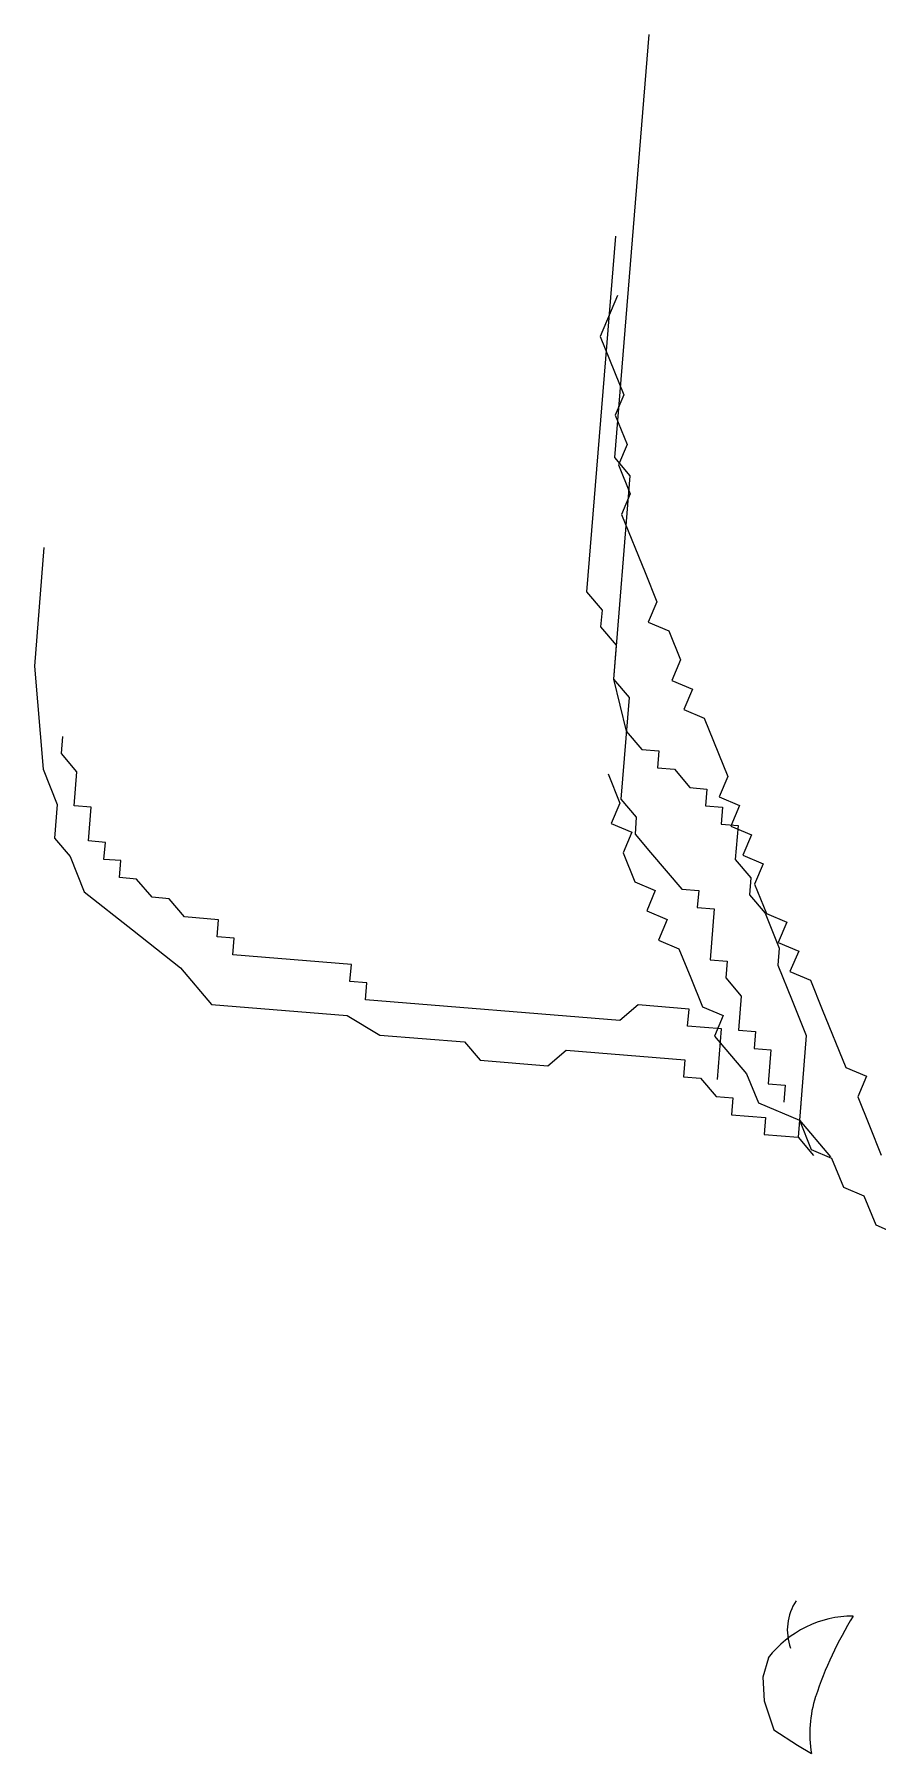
# Model space of a CAD drawing. Header units: metres. Extents: x 368 to 3789, y -155 to 1148.
# Drawn here: x 882.77 to 886.67, y 534.11 to 542.07 of the extents above; entities that cross this region are included whole.
import ezdxf

# ---------------------------------------------------------------- set-up
doc = ezdxf.new("R2010")
doc.units = ezdxf.units.M

# ---------------------------------------------------------------- blocks, each defined once
blk = doc.blocks.new('A$C09CF175E')
at = {"color": 74}
for p, q in [((837.2, 4891.5), (831.2, 4870.6)), ((831.2, 4870.6), (832.7, 4845.2)), ((832.7, 4845.2), (843.2, 4813.8)), ((843.2, 4813.8), (868.6, 4797.4)), ((868.6, 4797.4), (883.5, 4788.4))]:
    blk.add_line(p, q, dxfattribs=at)
for centre, radius, start, end in [((928.4, 4821.1), 115.2, 90, 142.3456), ((913.8, 4921.5), 56.2, 146.2055, 200.3658), ((1275.4, 4721.9), 407.9, 148.2926, 161.7522), ((1008.1, 4810.1), 126.4, 161.7522, 189.8723)]:
    blk.add_arc(centre, radius, start, end, dxfattribs=at)
blk = doc.blocks.new('A$C75B70EFF')
at = {"color": 35}
for p, q in [((883, 5762.8), (833.5, 5154.3)), ((834.9, 5472.7), (793.3, 4961.5)), ((838.1, 5387.2), (813.2, 5328.4)), ((813.2, 5328.4), (847.2, 5244.7)), ((847.2, 5244.7), (834.7, 5215.3)), ((834.7, 5215.3), (851.7, 5173.4)), ((851.7, 5173.4), (839.2, 5144)), ((833.5, 5154.3), (855.9, 5128)), ((839.2, 5144), (856.2, 5102.1)), ((855.9, 5128), (832.1, 4835.9)), ((856.2, 5102.1), (843.7, 5072.7)), ((843.7, 5072.7), (877.7, 4989)), ((13.8, 5024.9), (0, 4854.5)), ((877.7, 4989), (894.6, 4947.1)), ((793.3, 4961.5), (815.7, 4935.2)), ((894.6, 4947.1), (882.2, 4917.7)), ((815.7, 4935.2), (813.7, 4910.9)), ((813.7, 4910.9), (836.1, 4884.6)), ((882.2, 4917.7), (911.6, 4905.3)), ((911.6, 4905.3), (928.6, 4863.4)), ((836.1, 4884.6), (832.1, 4835.9)), ((0, 4854.5), (12.5, 4706.5)), ((928.6, 4863.4), (916.1, 4834)), ((832.1, 4835.9), (850.6, 4760.9)), ((832.1, 4835.9), (854.5, 4809.5)), ((916.1, 4834), (945.5, 4821.6)), ((945.5, 4821.6), (933.1, 4792.1)), ((854.5, 4809.5), (842.7, 4663.5)), ((933.1, 4792.1), (962.5, 4779.7)), ((962.5, 4779.7), (996.4, 4696)), ((38.8, 4728.8), (40.8, 4753.2)), ((850.6, 4760.9), (872.9, 4734.5)), ((61.2, 4702.5), (38.8, 4728.8)), ((872.9, 4734.5), (897.3, 4732.6)), ((897.3, 4732.6), (895.3, 4708.2)), ((12.5, 4706.5), (32.9, 4655.8)), ((57.2, 4653.8), (61.2, 4702.5)), ((824.4, 4699.5), (841.4, 4657.6)), ((895.3, 4708.2), (919.7, 4706.2)), ((919.7, 4706.2), (942.1, 4679.9)), ((942.1, 4679.9), (966.4, 4677.9)), ((966.4, 4677.9), (964.4, 4653.6)), ((996.4, 4696), (984, 4666.6)), ((32.9, 4655.8), (28.9, 4607.1)), ((81.6, 4651.8), (57.2, 4653.8)), ((77.7, 4603.2), (81.6, 4651.8)), ((841.4, 4657.6), (828.9, 4628.2)), ((842.7, 4663.5), (865, 4637.2)), ((964.4, 4653.6), (988.8, 4651.6)), ((984, 4666.6), (1013.4, 4654.1)), ((988.8, 4651.6), (986.8, 4627.3)), ((1013.4, 4654.1), (1001, 4624.7)), ((828.9, 4628.2), (858.4, 4615.7)), ((865, 4637.2), (863.1, 4612.8)), ((986.8, 4627.3), (1011.2, 4625.3)), ((1001, 4624.7), (1030.4, 4612.2)), ((1011.2, 4625.3), (1007.2, 4576.6)), ((28.9, 4607.1), (51.3, 4580.8)), ((102, 4601.2), (77.7, 4603.2)), ((100, 4576.8), (102, 4601.2)), ((858.4, 4615.7), (845.9, 4586.3)), ((863.1, 4612.8), (885.4, 4586.5)), ((1030.4, 4612.2), (1017.9, 4582.8)), ((51.3, 4580.8), (71.7, 4530.1)), ((124.4, 4574.9), (100, 4576.8)), ((122.4, 4550.5), (124.4, 4574.9)), ((845.9, 4586.3), (862.9, 4544.5)), ((885.4, 4586.5), (930.2, 4533.9)), ((1007.2, 4576.6), (1029.6, 4550.3)), ((1017.9, 4582.8), (1047.4, 4570.4)), ((146.8, 4548.5), (122.4, 4550.5)), ((169.2, 4522.2), (146.8, 4548.5)), ((1029.6, 4550.3), (1027.6, 4525.9)), ((1047.4, 4570.4), (1034.9, 4541)), ((71.7, 4530.1), (140.8, 4475.5)), ((862.9, 4544.5), (892.3, 4532)), ((892.3, 4532), (879.9, 4502.6)), ((930.2, 4533.9), (954.6, 4531.9)), ((954.6, 4531.9), (952.6, 4507.5)), ((1027.6, 4525.9), (1050, 4499.6)), ((1034.9, 4541), (1051.9, 4499.1)), ((193.5, 4520.2), (169.2, 4522.2)), ((215.9, 4493.9), (193.5, 4520.2)), ((879.9, 4502.6), (909.3, 4490.1)), ((952.6, 4507.5), (976.9, 4505.6)), ((976.9, 4505.6), (971, 4432.5)), ((1050, 4499.6), (1070.4, 4449)), ((1051.9, 4499.1), (1081.3, 4486.6)), ((140.8, 4475.5), (210, 4420.9)), ((264.6, 4489.9), (215.9, 4493.9)), ((262.6, 4465.6), (264.6, 4489.9)), ((909.3, 4490.1), (896.8, 4460.7)), ((1081.3, 4486.6), (1068.8, 4457.2)), ((287, 4463.6), (262.6, 4465.6)), ((285, 4439.3), (287, 4463.6)), ((896.8, 4460.7), (926.2, 4448.3)), ((1068.8, 4457.2), (1098.3, 4444.8)), ((455.5, 4425.4), (285, 4439.3)), ((453.5, 4401.1), (455.5, 4425.4)), ((926.2, 4448.3), (943.2, 4406.4)), ((971, 4432.5), (995.4, 4430.6)), ((995.4, 4430.6), (993.4, 4406.2)), ((1070.4, 4449), (1068.4, 4424.6)), ((1068.4, 4424.6), (1088.8, 4374)), ((1098.3, 4444.8), (1085.8, 4415.4)), ((210, 4420.9), (254.7, 4368.2)), ((477.9, 4399.1), (453.5, 4401.1)), ((943.2, 4406.4), (960.2, 4364.6)), ((993.4, 4406.2), (1015.8, 4379.9)), ((1085.8, 4415.4), (1115.2, 4402.9)), ((1115.2, 4402.9), (1132.2, 4361.1)), ((475.9, 4374.8), (477.9, 4399.1)), ((1015.8, 4379.9), (1011.8, 4331.2)), ((254.7, 4368.2), (449.6, 4352.4)), ((449.6, 4352.4), (496.3, 4324.1)), ((841.3, 4345.1), (475.9, 4374.8)), ((867.6, 4367.4), (841.3, 4345.1)), ((940.7, 4361.5), (867.6, 4367.4)), ((938.7, 4337.1), (940.7, 4361.5)), ((960.2, 4364.6), (989.6, 4352.1)), ((989.6, 4352.1), (977.1, 4322.7)), ((1088.8, 4374), (1109.2, 4323.3)), ((1132.2, 4361.1), (1166.1, 4277.3)), ((987.4, 4333.2), (938.7, 4337.1)), ((981.5, 4260.2), (987.4, 4333.2)), ((1011.8, 4331.2), (1036.2, 4329.2)), ((1036.2, 4329.2), (1034.2, 4304.9)), ((496.3, 4324.1), (618.1, 4314.2)), ((618.1, 4314.2), (640.5, 4287.9)), ((737.9, 4280), (764.3, 4302.3)), ((764.3, 4302.3), (934.8, 4288.5)), ((977.1, 4322.7), (1023.5, 4268.4)), ((1034.2, 4304.9), (1058.5, 4302.9)), ((1058.5, 4302.9), (1054.6, 4254.2)), ((1109.2, 4323.3), (1097.4, 4177.2)), ((640.5, 4287.9), (737.9, 4280)), ((934.8, 4288.5), (932.8, 4264.1)), ((1166.1, 4277.3), (1195.6, 4264.9)), ((932.8, 4264.1), (957.2, 4262.1)), ((957.2, 4262.1), (979.5, 4235.8)), ((1023.5, 4268.4), (1040.5, 4226.5)), ((1054.6, 4254.2), (1078.9, 4252.2)), ((1078.9, 4252.2), (1077, 4227.9)), ((1195.6, 4264.9), (1183.1, 4235.5)), ((979.5, 4235.8), (1003.9, 4233.8)), ((1003.9, 4233.8), (1001.9, 4209.5)), ((1183.1, 4235.5), (1200.1, 4193.6)), ((1001.9, 4209.5), (1050.6, 4205.5)), ((1040.5, 4226.5), (1099.3, 4201.6)), ((1050.6, 4205.5), (1048.7, 4181.2)), ((1101.3, 4225.9), (1099.3, 4201.6)), ((1048.7, 4181.2), (1097.4, 4177.2)), ((1099.3, 4201.6), (1116.3, 4159.7)), ((1099.3, 4201.6), (1144.1, 4148.9)), ((1200.1, 4193.6), (1217, 4151.7)), ((1097.4, 4177.2), (1119.8, 4150.9)), ((1097.4, 4177.2), (1119.8, 4150.9)), ((1116.3, 4159.7), (1145.7, 4147.3)), ((1145.7, 4147.3), (1162.7, 4105.4)), ((1162.7, 4105.4), (1192.1, 4092.9)), ((1192.1, 4092.9), (1209.1, 4051.1)), ((1209.1, 4051.1), (1238.5, 4038.6))]:
    blk.add_line(p, q, dxfattribs=at)

msp = doc.modelspace()

# ---------------------------------------------------------------- block references
for name, p, xscale, yscale, zscale in [('A$C75B70EFF', (882.7741, 523.5183), 0.003218393350110997, 0.003218393350110997, 0.003218393350110997), ('A$C09CF175E', (882.5655, 513.5027), 0.00430364964322203, 0.00430364964322203, 0.00430364964322203)]:
    msp.add_blockref(name, p, dxfattribs=dict(xscale=xscale, yscale=yscale, zscale=zscale))

doc.saveas('drawing.dxf')
